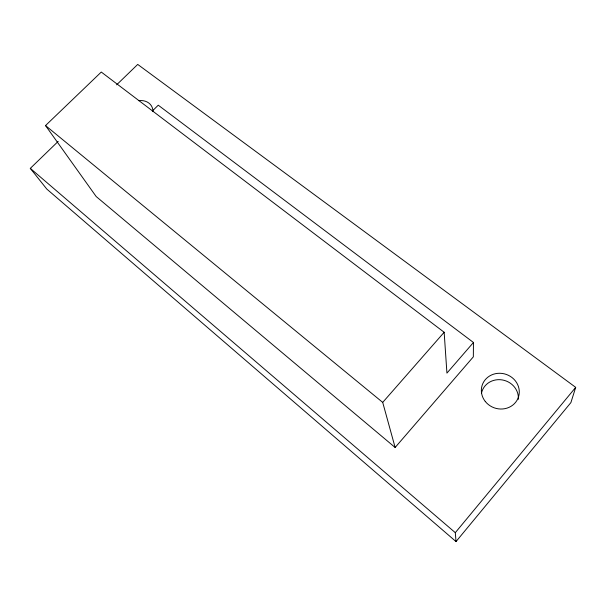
<?xml version="1.0" encoding="UTF-8"?>
<svg xmlns="http://www.w3.org/2000/svg" width="606" height="606" viewBox="0 0 606 606"><rect width="100%" height="100%" fill="white"/><g stroke="black" fill="none" stroke-linecap="round" stroke-linejoin="round"><path stroke-width="0.91" d="M473.453 342.481L473.339 356.843L395.135 447.486L96.187 196.541L45.526 125.563L101.278 72.046L444.16 332.27L446.925 373.107L473.453 342.481L158.257 105.194L152.318 111.049M116.647 84.817L137.721 64.418L575.7 387.363L570.897 402.596L456.03 541.582L46.776 189.049L30.3 168.37L58.176 141.395M456.03 541.582L455.303 532.666L575.7 387.363M395.135 447.486L382.712 402.392L444.16 332.27M45.526 125.563L382.712 402.392M30.3 168.37L455.303 532.666M138.645 100.672A15.158 12.279 -27.3 0 1 152.917 111.504M481.497 393.15A18.741 17.468 18.4 0 1 502.26 379.932A18.741 17.468 18.4 0 1 518.335 399.331M485.292 401.475A19.089 17.763 17.5 0 0 517.857 398.642A19.089 17.763 17.5 0 0 497.806 373.341A19.089 17.763 17.5 0 0 485.292 401.475"/></g></svg>
